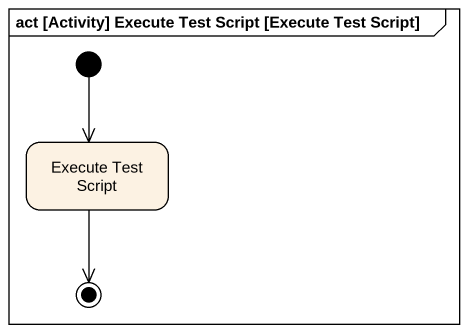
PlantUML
@startuml
mainframe act [Activity] Execute Test Script [Execute Test Script]
hide empty description
state "Execute Test Script" as Execute_Test_Script
[*] --> Execute_Test_Script
Execute_Test_Script --> [*]
@enduml
